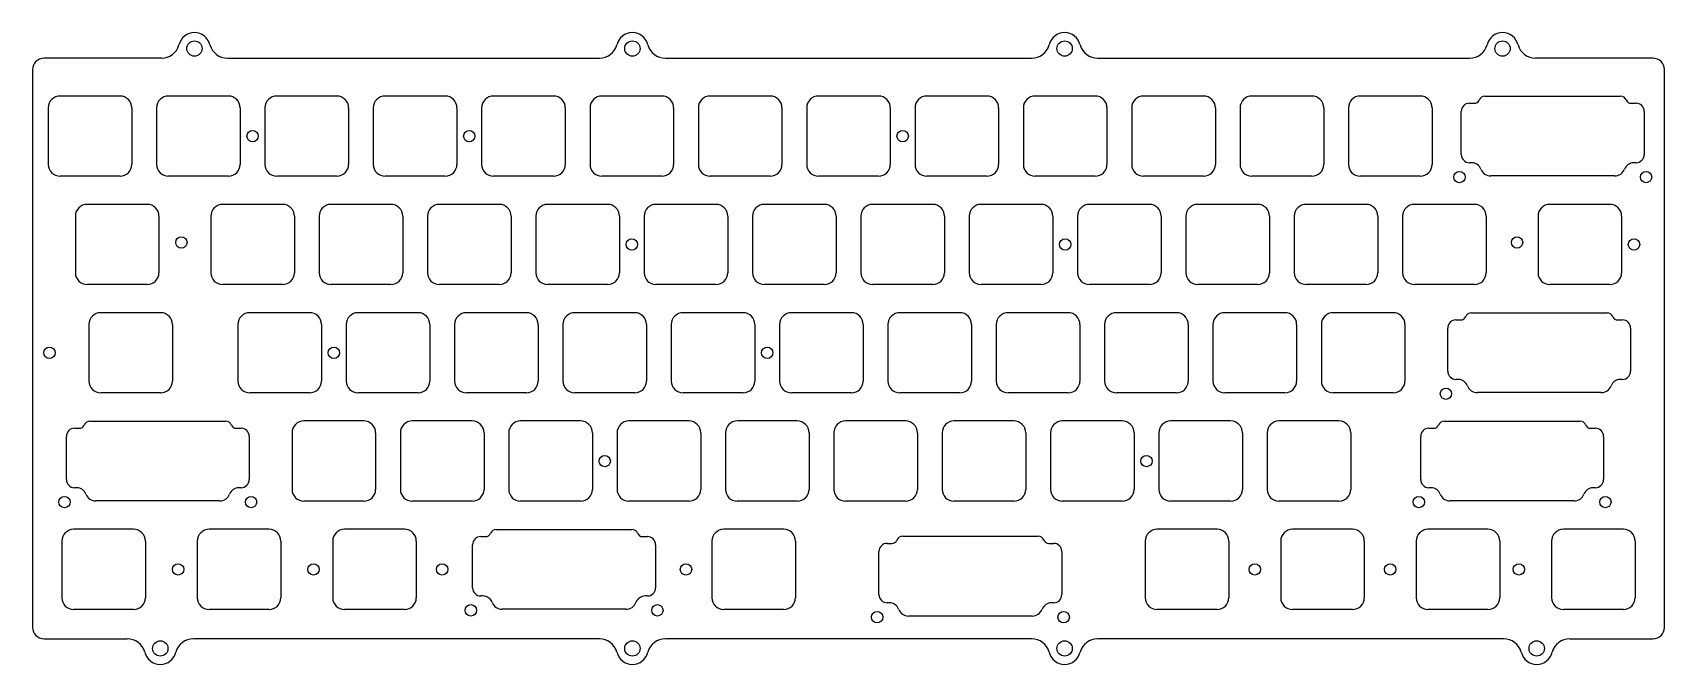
# Model space of a CAD drawing. Header units: millimetres. Extents: x -10 to 277, y -93 to 18.
import ezdxf

# ---------------------------------------------------------------- set-up
doc = ezdxf.new("R2010")
doc.units = ezdxf.units.MM
doc.header["$MEASUREMENT"] = 0
doc.layers.add('BLACK', color=7, linetype='CONTINUOUS')
doc.layers.add('Edge.Cuts', color=53, linetype='CONTINUOUS')

msp = doc.modelspace()

# ---------------------------------------------------------------- linework, layer by layer
at = {"layer": 'BLACK', "linetype": 'Continuous'}
for p, q in [((-10.1, 11.7), (-10.1, -86.4)), ((12.543092, 13.7), (-8.1, 13.7)), ((24.1581, 13.7), (89.543092, 13.7)), ((101.1581, 13.7), (165.543092, 13.7)), ((177.1581, 13.7), (242.543092, 13.7)), ((274.8, 13.7), (254.1581, 13.7)), ((276.8, -86.4), (276.8, 11.7)), ((5.275, 7.05), (-5.275001, 7.05)), ((24.325, 7.05), (13.775, 7.05)), ((43.375, 7.05), (32.825, 7.05)), ((62.425, 7.05), (51.875, 7.05)), ((81.475, 7.05), (70.925, 7.05)), ((100.525, 7.05), (89.975, 7.05)), ((119.575, 7.05), (109.025, 7.05)), ((138.625, 7.05), (128.075, 7.05)), ((157.675, 7.05), (147.125, 7.05)), ((176.725, 7.05), (166.175, 7.05)), ((195.775, 7.05), (185.225, 7.05)), ((214.825, 7.05), (204.275, 7.05)), ((233.875, 7.05), (223.325, 7.05)), ((-7.35, 4.975001), (-7.35, -4.975001)), ((7.35, 4.975), (7.35, -4.975)), ((11.7, 4.975), (11.7, -4.975)), ((26.4, 4.975), (26.4, -4.975)), ((30.75, 4.975), (30.75, -4.975)), ((45.45, 4.975), (45.45, -4.975)), ((49.8, 4.975), (49.8, -4.975)), ((64.5, 4.975), (64.5, -4.975)), ((68.85, 4.975), (68.85, -4.975)), ((83.55, 4.975), (83.55, -4.975)), ((87.9, 4.975), (87.9, -4.975)), ((102.6, 4.975), (102.6, -4.975)), ((106.95, 4.975), (106.95, -4.975)), ((121.65, 4.975), (121.65, -4.975)), ((126, 4.975), (126, -4.975)), ((140.7, 4.975), (140.7, -4.975)), ((145.05, 4.975), (145.05, -4.975)), ((159.75, 4.975), (159.75, -4.975)), ((164.1, 4.975), (164.1, -4.975)), ((178.8, 4.975), (178.8, -4.975)), ((183.15, 4.975), (183.15, -4.975)), ((197.85, 4.975), (197.85, -4.975)), ((202.2, 4.975), (202.2, -4.975)), ((216.9, 4.975), (216.9, -4.975)), ((221.25, 4.975), (221.25, -4.975)), ((235.95, 4.975), (235.95, -4.975)), ((5.275, -7.05), (-5.275, -7.05)), ((24.325, -7.05), (13.775, -7.05)), ((43.375, -7.05), (32.825, -7.05)), ((62.425, -7.05), (51.875, -7.05)), ((81.475, -7.05), (70.925, -7.05)), ((100.525, -7.05), (89.975, -7.05)), ((119.575, -7.05), (109.025, -7.05)), ((138.625, -7.05), (128.075, -7.05)), ((157.675, -7.05), (147.125, -7.05)), ((176.725, -7.05), (166.175, -7.05)), ((195.775, -7.05), (185.225, -7.05)), ((214.825, -7.05), (204.275, -7.05)), ((233.875, -7.05), (223.325, -7.05)), ((-2.587499, -14.074999), (-2.587499, -24.025001)), ((10.0375, -12), (-0.5125, -12)), ((12.1125, -14.075), (12.112501, -14.075)), ((12.112501, -14.075), (12.112501, -24.025)), ((21.225, -14.075), (21.225, -24.025)), ((33.85, -12), (23.3, -12)), ((35.925, -14.075), (35.925, -24.025)), ((40.275, -14.075), (40.275, -24.025)), ((52.9, -12), (42.35, -12)), ((54.975, -14.075), (54.975, -24.025)), ((59.325, -14.075), (59.325, -24.025)), ((71.95, -12), (61.4, -12)), ((74.025, -14.075), (74.025, -24.025)), ((78.375, -14.075), (78.375, -24.025)), ((91, -12), (80.45, -12)), ((93.075, -14.075), (93.075, -24.025)), ((97.425, -14.075), (97.425, -24.025)), ((110.05, -12), (99.5, -12)), ((112.125, -14.075), (112.125, -24.025)), ((116.475, -14.075), (116.475, -24.025)), ((129.1, -12), (118.55, -12)), ((131.175, -14.075), (131.175, -24.025)), ((135.525, -14.075), (135.525, -24.025)), ((148.15, -12), (137.6, -12)), ((150.225, -14.075), (150.225, -24.025)), ((154.575, -14.075), (154.575, -24.025)), ((167.2, -12), (156.65, -12)), ((169.275, -14.075), (169.275, -24.025)), ((173.625, -14.075), (173.625, -24.025)), ((186.25, -12), (175.7, -12)), ((188.325, -14.075), (188.325, -24.025)), ((192.675, -14.075), (192.675, -24.025)), ((205.3, -12), (194.75, -12)), ((207.375, -14.075), (207.375, -24.025)), ((211.725, -14.075), (211.725, -24.025)), ((224.35, -12), (213.8, -12)), ((226.425, -14.075), (226.425, -24.025)), ((230.775, -14.075), (230.775, -24.025)), ((243.4, -12), (232.85, -12)), ((245.475, -14.075), (245.475, -24.025)), ((10.0375, -26.1), (-0.5125, -26.1)), ((33.85, -26.1), (23.3, -26.1)), ((52.9, -26.1), (42.35, -26.1)), ((71.95, -26.1), (61.4, -26.1)), ((91, -26.1), (80.45, -26.1)), ((110.05, -26.1), (99.5, -26.1)), ((129.1, -26.1), (118.55, -26.1)), ((148.15, -26.1), (137.6, -26.1)), ((167.2, -26.1), (156.65, -26.1)), ((186.25, -26.1), (175.7, -26.1)), ((205.3, -26.1), (194.75, -26.1)), ((224.35, -26.1), (213.8, -26.1)), ((243.4, -26.1), (232.85, -26.1)), ((12.41875, -31.05), (1.868749, -31.05)), ((38.6125, -31.05), (28.0625, -31.05)), ((57.6625, -31.05), (47.1125, -31.05)), ((76.7125, -31.05), (66.1625, -31.05)), ((95.7625, -31.05), (85.2125, -31.05)), ((114.8125, -31.05), (104.2625, -31.05)), ((133.8625, -31.05), (123.3125, -31.05)), ((152.9125, -31.05), (142.3625, -31.05)), ((171.9625, -31.05), (161.4125, -31.05)), ((191.0125, -31.05), (180.4625, -31.05)), ((210.0625, -31.05), (199.5125, -31.05)), ((229.1125, -31.05), (218.5625, -31.05)), ((-0.20625, -33.125), (-0.20625, -43.075001)), ((14.49375, -33.125), (14.49375, -43.075)), ((25.9875, -33.125), (25.9875, -43.075)), ((40.6875, -33.125), (40.6875, -43.075)), ((45.0375, -33.125), (45.0375, -43.075)), ((59.7375, -33.125), (59.7375, -43.075)), ((64.0875, -33.125), (64.0875, -43.075)), ((78.7875, -33.125), (78.7875, -43.075)), ((83.1375, -33.125), (83.1375, -43.075)), ((97.8375, -33.125), (97.8375, -43.075)), ((102.1875, -33.125), (102.1875, -43.075)), ((116.8875, -33.125), (116.8875, -43.075)), ((121.2375, -33.125), (121.2375, -43.075)), ((135.9375, -33.125), (135.9375, -43.075)), ((140.2875, -33.125), (140.2875, -43.075)), ((154.9875, -33.125), (154.9875, -43.075)), ((159.3375, -33.125), (159.3375, -43.075)), ((174.0375, -33.125), (174.0375, -43.075)), ((178.3875, -33.125), (178.3875, -43.075)), ((193.0875, -33.125), (193.0875, -43.075)), ((197.4375, -33.125), (197.4375, -43.075)), ((212.1375, -33.125), (212.1375, -43.075)), ((216.4875, -33.125), (216.4875, -43.075)), ((231.1875, -33.125), (231.1875, -43.075)), ((12.41875, -45.15), (1.86875, -45.15)), ((38.6125, -45.15), (28.0625, -45.15)), ((57.6625, -45.15), (47.1125, -45.15)), ((76.7125, -45.15), (66.1625, -45.15)), ((95.7625, -45.15), (85.2125, -45.15)), ((114.8125, -45.15), (104.2625, -45.15)), ((133.8625, -45.15), (123.3125, -45.15)), ((152.9125, -45.15), (142.3625, -45.15)), ((171.9625, -45.15), (161.4125, -45.15)), ((191.0125, -45.15), (180.4625, -45.15)), ((210.0625, -45.15), (199.5125, -45.15)), ((229.1125, -45.15), (218.5625, -45.15)), ((48.1375, -50.1), (37.5875, -50.1)), ((67.1875, -50.1), (56.6375, -50.1)), ((86.2375, -50.1), (75.6875, -50.1)), ((105.2875, -50.1), (94.7375, -50.1)), ((124.3375, -50.1), (113.7875, -50.1)), ((143.3875, -50.1), (132.8375, -50.1)), ((162.4375, -50.1), (151.8875, -50.1)), ((181.4875, -50.1), (170.9375, -50.1)), ((200.5375, -50.1), (189.9875, -50.1)), ((219.5875, -50.1), (209.0375, -50.1)), ((35.5125, -52.175), (35.5125, -62.125)), ((50.2125, -52.175), (50.2125, -62.125)), ((54.5625, -52.175), (54.5625, -62.125)), ((69.2625, -52.175), (69.2625, -62.125)), ((73.6125, -52.175), (73.6125, -62.125)), ((88.3125, -52.175), (88.3125, -62.125)), ((92.6625, -52.175), (92.6625, -62.125)), ((107.3625, -52.175), (107.3625, -62.125)), ((111.7125, -52.175), (111.7125, -62.125)), ((126.4125, -52.175), (126.4125, -62.125)), ((130.7625, -52.175), (130.7625, -62.125)), ((145.4625, -52.175), (145.4625, -62.125)), ((149.8125, -52.175), (149.8125, -62.125)), ((164.5125, -52.175), (164.5125, -62.125)), ((168.8625, -52.175), (168.8625, -62.125)), ((183.5625, -52.175), (183.5625, -62.125)), ((187.9125, -52.175), (187.9125, -62.125)), ((202.6125, -52.175), (202.6125, -62.125)), ((206.9625, -52.175), (206.9625, -62.125)), ((221.6625, -52.175), (221.6625, -62.125)), ((48.1375, -64.2), (37.5875, -64.2)), ((67.1875, -64.2), (56.6375, -64.2)), ((86.2375, -64.2), (75.6875, -64.2)), ((105.2875, -64.2), (94.7375, -64.2)), ((124.3375, -64.2), (113.7875, -64.2)), ((143.3875, -64.2), (132.8375, -64.2)), ((162.4375, -64.2), (151.8875, -64.2)), ((181.4875, -64.2), (170.9375, -64.2)), ((200.5375, -64.2), (189.9875, -64.2)), ((219.5875, -64.2), (209.0375, -64.2)), ((-8.1, -88.4), (6.5431, -88.4)), ((89.5431, -88.4), (18.1582, -88.4)), ((165.5431, -88.4), (101.1582, -88.4)), ((248.5431, -88.4), (177.1582, -88.4)), ((260.1582, -88.4), (274.8, -88.4))]:
    msp.add_line(p, q, dxfattribs=at)
at = {"layer": 'BLACK'}
for centre, radius in [((18.350617, 15.4), 1.35), ((95.350617, 15.4), 1.35), ((171.350617, 15.4), 1.35), ((248.350617, 15.4), 1.35), ((28.575, 0), 1), ((66.675, 0), 1), ((142.875, 0), 1), ((16.04875, -18.7), 1), ((95.25, -19.05), 1), ((171.45, -19.05), 1), ((250.9012, -18.7), 1), ((-7.14375, -38.1), 1), ((42.8625, -38.1), 1), ((119.0625, -38.1), 1), ((90.4875, -57.15), 1), ((185.7375, -57.15), 1), ((12.350617, -90.1), 1.35), ((95.350617, -90.1), 1.35), ((171.350617, -90.1), 1.35), ((254.350617, -90.1), 1.35)]:
    msp.add_circle(centre, radius, dxfattribs=at)
for centre, radius, start, end in [((18.350618, 15.400001), 2.8, 12.94555365, 167.05445094), ((95.350617, 15.4), 2.8, 12.945569, 167.05442641), ((171.350618, 15.400001), 2.8, 12.94555365, 167.05445094), ((248.350618, 15.4), 2.800001, 12.94557359, 167.054431), ((12.54308, 16.90001), 3.200014, 270.00021486, 344.17325155), ((24.15806, 16.8999), 3.1999, 195.82531254, 270.00071622), ((89.5431, 16.9), 3.199992, 269.99985676, 344.17332615), ((101.1581, 16.8999), 3.1999, 195.82511723, 270), ((165.5431, 16.9), 3.199992, 269.99985676, 344.17332615), ((177.1581, 16.8999), 3.1999, 195.82511723, 270), ((242.5431, 16.9), 3.199992, 269.99985676, 344.17332615), ((254.1581, 16.8999), 3.1999, 195.82511723, 270), ((-8.100001, 11.700001), 1.999999, 89.99997135, 180.00002865), ((274.8, 11.7), 2, 0, 90), ((-5.275001, 4.975001), 2.074999, 90, 180), ((5.275001, 4.975001), 2.074999, 359.99997239, 90.00002761), ((13.774999, 4.975001), 2.074999, 89.99997239, 180.00002761), ((24.325001, 4.975001), 2.074999, 359.99997239, 90.00002761), ((32.824999, 4.975001), 2.074999, 89.99997239, 180.00002761), ((43.375001, 4.975001), 2.074999, 359.99997239, 90.00002761), ((51.875, 4.975), 2.075, 90, 180), ((62.425, 4.975), 2.075, 0, 90), ((70.925, 4.975), 2.075, 90, 180), ((81.475, 4.975), 2.075, 0, 90), ((89.975, 4.975), 2.075, 90, 180), ((100.525, 4.975), 2.075, 0, 90), ((109.025, 4.975), 2.075, 90, 180), ((119.575, 4.975), 2.075, 0, 90), ((128.075, 4.975), 2.075, 90, 180), ((138.625, 4.975), 2.075, 0, 90), ((147.125, 4.975), 2.075, 90, 180), ((157.675, 4.975), 2.075, 0, 90), ((166.175, 4.975), 2.075, 90, 180), ((176.725, 4.975), 2.075, 0, 90), ((185.225, 4.975), 2.075, 90, 180), ((195.775, 4.975), 2.075, 0, 90), ((204.275, 4.975), 2.075, 90, 180), ((214.825, 4.975), 2.075, 0, 90), ((223.325, 4.975), 2.075, 90, 180), ((233.875, 4.975), 2.075, 0, 90), ((-5.275001, -4.975001), 2.074999, 180, 270.00002761), ((5.275001, -4.975001), 2.074999, 269.99997239, 0.00002761), ((13.774999, -4.975001), 2.074999, 179.99997239, 270.00002761), ((24.325001, -4.975001), 2.074999, 269.99997239, 0.00002761), ((32.824999, -4.975001), 2.074999, 179.99997239, 270.00002761), ((43.375001, -4.975001), 2.074999, 269.99997239, 0.00002761), ((51.875, -4.975), 2.075, 180, 270), ((62.425, -4.975), 2.075, 270, 0), ((70.925, -4.975), 2.075, 180, 270), ((81.475, -4.975), 2.075, 270, 0), ((89.975, -4.975), 2.075, 180, 270), ((100.525, -4.975), 2.075, 270, 0), ((109.025, -4.975), 2.075, 180, 270), ((119.575, -4.975), 2.075, 270, 0), ((128.075, -4.975), 2.075, 180, 270), ((138.625, -4.975), 2.075, 270, 0), ((147.125, -4.975), 2.075, 180, 270), ((157.675, -4.975), 2.075, 270, 0), ((166.175, -4.975), 2.075, 180, 270), ((176.725, -4.975), 2.075, 270, 0), ((185.225, -4.975), 2.075, 180, 270), ((195.775, -4.975), 2.075, 270, 0), ((204.275, -4.975), 2.075, 180, 270), ((214.825, -4.975), 2.075, 270, 0), ((223.325, -4.975), 2.075, 180, 270), ((233.875, -4.975), 2.075, 270, 0), ((-0.5125, -14.074999), 2.074999, 90, 180), ((10.037501, -14.074999), 2.074999, 359.99997239, 90.00002761), ((23.299999, -14.074999), 2.074999, 89.99997239, 180.00002761), ((33.850001, -14.074999), 2.074999, 359.99997239, 90.00002761), ((42.349999, -14.074999), 2.074999, 89.99997239, 180.00002761), ((52.9, -14.075), 2.075, 0, 90), ((61.4, -14.075), 2.075, 90, 180), ((71.95, -14.075), 2.075, 0, 90), ((80.45, -14.075), 2.075, 90, 180), ((91, -14.075), 2.075, 0, 90), ((99.5, -14.075), 2.075, 90, 180), ((110.05, -14.075), 2.075, 0, 90), ((118.55, -14.075), 2.075, 90, 180), ((129.1, -14.075), 2.075, 0, 90), ((137.6, -14.075), 2.075, 90, 180), ((148.15, -14.075), 2.075, 0, 90), ((156.65, -14.075), 2.075, 90, 180), ((167.2, -14.075), 2.075, 0, 90), ((175.7, -14.075), 2.075, 90, 180), ((186.25, -14.075), 2.075, 0, 90), ((194.75, -14.075), 2.075, 90, 180), ((205.3, -14.075), 2.075, 0, 90), ((213.8, -14.075), 2.075, 90, 180), ((224.35, -14.075), 2.075, 0, 90), ((232.85, -14.075), 2.075, 90, 180), ((243.4, -14.075), 2.075, 0, 90), ((-0.5125, -24.025001), 2.074999, 180, 270), ((10.037501, -24.025), 2.075, 269.99997239, 0), ((23.299999, -24.025001), 2.074999, 179.99997239, 270.00002761), ((33.850001, -24.025001), 2.074999, 269.99997239, 0.00002761), ((42.349999, -24.025001), 2.074999, 179.99997239, 270.00002761), ((52.9, -24.025), 2.075, 270, 0), ((61.4, -24.025), 2.075, 180, 270), ((71.95, -24.025), 2.075, 270, 0), ((80.45, -24.025), 2.075, 180, 270), ((91, -24.025), 2.075, 270, 0), ((99.5, -24.025), 2.075, 180, 270), ((110.05, -24.025), 2.075, 270, 0), ((118.55, -24.025), 2.075, 180, 270), ((129.1, -24.025), 2.075, 270, 0), ((137.6, -24.025), 2.075, 180, 270), ((148.15, -24.025), 2.075, 270, 0), ((156.65, -24.025), 2.075, 180, 270), ((167.2, -24.025), 2.075, 270, 0), ((175.7, -24.025), 2.075, 180, 270), ((186.25, -24.025), 2.075, 270, 0), ((194.75, -24.025), 2.075, 180, 270), ((205.3, -24.025), 2.075, 270, 0), ((213.8, -24.025), 2.075, 180, 270), ((224.35, -24.025), 2.075, 270, 0), ((232.85, -24.025), 2.075, 180, 270), ((243.4, -24.025), 2.075, 270, 0), ((1.868754, -33.125004), 2.075004, 90.00013806, 179.99988955), ((12.41875, -33.125), 2.075, 0, 90), ((28.062499, -33.124999), 2.074999, 89.99997239, 180.00002761), ((38.612501, -33.124999), 2.074999, 359.99997239, 90.00002761), ((47.1125, -33.125), 2.075, 90, 180), ((57.6625, -33.125), 2.075, 0, 90), ((66.1625, -33.125), 2.075, 90, 180), ((76.7125, -33.125), 2.075, 0, 90), ((85.2125, -33.125), 2.075, 90, 180), ((95.7625, -33.125), 2.075, 0, 90), ((104.2625, -33.125), 2.075, 90, 180), ((114.8125, -33.125), 2.075, 0, 90), ((123.3125, -33.125), 2.075, 90, 180), ((133.8625, -33.125), 2.075, 0, 90), ((142.3625, -33.125), 2.075, 90, 180), ((152.9125, -33.125), 2.075, 0, 90), ((161.4125, -33.125), 2.075, 90, 180), ((171.9625, -33.125), 2.075, 0, 90), ((180.4625, -33.125), 2.075, 90, 180), ((191.0125, -33.125), 2.075, 0, 90), ((199.5125, -33.125), 2.075, 90, 180), ((210.0625, -33.125), 2.075, 0, 90), ((218.5625, -33.125), 2.075, 90, 180), ((229.1125, -33.125), 2.075, 0, 90), ((1.868752, -43.074998), 2.075002, 180.00008284, 269.99994478), ((12.41875, -43.075), 2.075, 270, 0), ((28.062499, -43.075001), 2.074999, 179.99997239, 270.00002761), ((38.612501, -43.075001), 2.074999, 269.99997239, 0.00002761), ((47.1125, -43.075), 2.075, 180, 270), ((57.6625, -43.075), 2.075, 270, 0), ((66.1625, -43.075), 2.075, 180, 270), ((76.7125, -43.075), 2.075, 270, 0), ((85.2125, -43.075), 2.075, 180, 270), ((95.7625, -43.075), 2.075, 270, 0), ((104.2625, -43.075), 2.075, 180, 270), ((114.8125, -43.075), 2.075, 270, 0), ((123.3125, -43.075), 2.075, 180, 270), ((133.8625, -43.075), 2.075, 270, 0), ((142.3625, -43.075), 2.075, 180, 270), ((152.9125, -43.075), 2.075, 270, 0), ((161.4125, -43.075), 2.075, 180, 270), ((171.9625, -43.075), 2.075, 270, 0), ((180.4625, -43.075), 2.075, 180, 270), ((191.0125, -43.075), 2.075, 270, 0), ((199.5125, -43.075), 2.075, 180, 270), ((210.0625, -43.075), 2.075, 270, 0), ((218.5625, -43.075), 2.075, 180, 270), ((229.1125, -43.075), 2.075, 270, 0), ((37.587499, -52.174999), 2.074999, 89.99997239, 180.00002761), ((48.1375, -52.175), 2.075, 0, 90), ((56.6375, -52.175), 2.075, 90, 180), ((67.1875, -52.175), 2.075, 0, 90), ((75.6875, -52.175), 2.075, 90, 180), ((86.2375, -52.175), 2.075, 0, 90), ((94.7375, -52.175), 2.075, 90, 180), ((105.2875, -52.175), 2.075, 0, 90), ((113.7875, -52.175), 2.075, 90, 180), ((124.3375, -52.175), 2.075, 0, 90), ((132.8375, -52.175), 2.075, 90, 180), ((143.3875, -52.175), 2.075, 0, 90), ((151.8875, -52.175), 2.075, 90, 180), ((162.4375, -52.175), 2.075, 0, 90), ((170.9375, -52.175), 2.075, 90, 180), ((181.4875, -52.175), 2.075, 0, 90), ((189.9875, -52.175), 2.075, 90, 180), ((200.5375, -52.175), 2.075, 0, 90), ((209.0375, -52.175), 2.075, 90, 180), ((219.5875, -52.175), 2.075, 0, 90), ((37.587499, -62.125001), 2.074999, 179.99997239, 270.00002761), ((48.1375, -62.125), 2.075, 270, 0), ((56.6375, -62.125), 2.075, 180, 270), ((67.1875, -62.125), 2.075, 270, 0), ((75.6875, -62.125), 2.075, 180, 270), ((86.2375, -62.125), 2.075, 270, 0), ((94.7375, -62.125), 2.075, 180, 270), ((105.2875, -62.125), 2.075, 270, 0), ((113.7875, -62.125), 2.075, 180, 270), ((124.3375, -62.125), 2.075, 270, 0), ((132.8375, -62.125), 2.075, 180, 270), ((143.3875, -62.125), 2.075, 270, 0), ((151.8875, -62.125), 2.075, 180, 270), ((162.4375, -62.125), 2.075, 270, 0), ((170.9375, -62.125), 2.075, 180, 270), ((181.4875, -62.125), 2.075, 270, 0), ((189.9875, -62.125), 2.075, 180, 270), ((200.5375, -62.125), 2.075, 270, 0), ((209.0375, -62.125), 2.075, 180, 270), ((219.5875, -62.125), 2.075, 270, 0), ((-8.100001, -86.400001), 1.999999, 179.99997135, 270.00002865), ((6.543106, -91.599982), 3.199982, 15.82639307, 90.00010743), ((18.15815, -91.60003), 3.200016, 89.99910476, 164.1728875), ((89.5431, -91.6), 3.2, 15.82667385, 90), ((101.1581, -91.6), 3.199959, 89.9982095, 164.17316012), ((165.5431, -91.6), 3.2, 15.82667385, 90), ((177.1581, -91.6), 3.199959, 89.9982095, 164.17316012), ((248.5431, -91.6), 3.2, 15.82667385, 90), ((260.1581, -91.6), 3.199959, 89.9982095, 164.17316012), ((274.8, -86.4), 2, 270, 0), ((12.350618, -90.100001), 2.799999, 192.94554906, 347.05444635), ((95.350618, -90.100001), 2.799999, 192.94554906, 347.05444635), ((171.350618, -90.1), 2.8, 192.945569, 347.05442641), ((254.350618, -90.1), 2.8, 192.945569, 347.05442641)]:
    msp.add_arc(centre, radius, start, end, dxfattribs=at)
at = {"layer": 'Edge.Cuts', "linetype": 'CONTINUOUS'}
for p, q in [((242.52436, 5.77544), (243.38997, 5.77544)), ((245.24718, 7.0276), (269.10242, 7.0276)), ((270.95963, 5.77544), (271.82524, 5.77544)), ((241.09936, -3.25044), (241.09936, 4.35044)), ((273.25024, 4.35044), (273.25024, -3.25044)), ((242.9284, -4.67544), (242.52436, -4.67544)), ((271.82524, -4.67544), (271.4212, -4.67544)), ((268.0503, -7.01191), (246.2993, -7.01191)), ((254.5875, -14.075), (254.5875, -24.025001)), ((267.2125, -12), (256.662499, -12)), ((269.2875, -14.075), (269.2875, -24.025)), ((267.2125, -26.1), (256.6625, -26.1)), ((242.86593, -31.0724), (266.72117, -31.0724)), ((238.71811, -41.35044), (238.71811, -33.74956)), ((240.14311, -32.32456), (241.00872, -32.32456)), ((268.57838, -32.32456), (269.44399, -32.32456)), ((270.86899, -33.74956), (270.86899, -41.35044)), ((240.54715, -42.77544), (240.14311, -42.77544)), ((269.44399, -42.77544), (269.03995, -42.77544)), ((265.66905, -45.11191), (243.91805, -45.11191)), ((-2.74439, -51.37456), (-1.87878, -51.37456)), ((-0.02157, -50.1224), (23.83367, -50.1224)), ((25.69088, -51.37456), (26.55649, -51.37456)), ((235.38061, -51.37456), (236.24622, -51.37456)), ((238.10343, -50.1224), (261.95867, -50.1224)), ((263.81588, -51.37456), (264.68149, -51.37456)), ((-4.16939, -60.40044), (-4.16939, -52.79956)), ((27.98149, -52.79956), (27.98149, -60.40044)), ((233.95561, -60.40044), (233.95561, -52.79956)), ((266.10649, -52.79956), (266.10649, -60.40044)), ((-2.34035, -61.82544), (-2.74439, -61.82544)), ((26.55649, -61.82544), (26.15245, -61.82544)), ((235.78465, -61.82544), (235.38061, -61.82544)), ((264.68149, -61.82544), (264.27745, -61.82544)), ((22.78155, -64.16191), (1.03055, -64.16191)), ((260.90655, -64.16191), (239.15555, -64.16191)), ((-4.96875, -71.225), (-4.96875, -81.175001)), ((7.65625, -69.15), (-2.893751, -69.15)), ((9.73125, -71.225), (9.73125, -81.175)), ((18.84375, -71.225), (18.84375, -81.175001)), ((31.46875, -69.15), (20.918749, -69.15)), ((33.54375, -71.225), (33.54375, -81.175)), ((42.65625, -71.225), (42.65625, -81.175001)), ((55.28125, -69.15), (44.731249, -69.15)), ((57.35625, -71.225), (57.35625, -81.175)), ((68.69311, -70.42456), (69.55872, -70.42456)), ((71.41593, -69.1724), (95.27117, -69.1724)), ((97.12838, -70.42456), (97.99399, -70.42456)), ((109.33125, -71.225), (109.33125, -81.175001)), ((121.95625, -69.15), (111.406249, -69.15)), ((124.03125, -71.225), (124.03125, -81.175)), ((140.13061, -71.615185), (140.99622, -71.615185)), ((142.85343, -70.363025), (166.70867, -70.363025)), ((168.56588, -71.615185), (169.43149, -71.615185)), ((185.53125, -71.225), (185.53125, -81.175001)), ((198.15625, -69.15), (187.606249, -69.15)), ((200.23125, -71.225), (200.23125, -81.175)), ((209.34375, -71.225), (209.34375, -81.175001)), ((221.96875, -69.15), (211.418749, -69.15)), ((224.04375, -71.225), (224.04375, -81.175)), ((233.15625, -71.225), (233.15625, -81.175001)), ((245.78125, -69.15), (235.231249, -69.15)), ((247.85625, -71.225), (247.85625, -81.175)), ((256.96875, -71.225), (256.96875, -81.175001)), ((269.59375, -69.15), (259.043749, -69.15)), ((271.66875, -71.225), (271.66875, -81.175)), ((67.26811, -79.45044), (67.26811, -71.84956)), ((99.41899, -71.84956), (99.41899, -79.45044)), ((138.70561, -80.641065), (138.70561, -73.040185)), ((170.85649, -73.040185), (170.85649, -80.641065)), ((69.09715, -80.87544), (68.69311, -80.87544)), ((97.99399, -80.87544), (97.58995, -80.87544)), ((140.53465, -82.066065), (140.13061, -82.066065)), ((169.43149, -82.066065), (169.02745, -82.066065)), ((7.65625, -83.25), (-2.89375, -83.25)), ((31.46875, -83.25), (20.91875, -83.25)), ((55.28125, -83.25), (44.73125, -83.25)), ((94.21905, -83.21191), (72.46805, -83.21191)), ((121.95625, -83.25), (111.40625, -83.25)), ((165.65655, -84.402535), (143.90555, -84.402535)), ((198.15625, -83.25), (187.60625, -83.25)), ((221.96875, -83.25), (211.41875, -83.25)), ((245.78125, -83.25), (235.23125, -83.25)), ((269.59375, -83.25), (259.04375, -83.25))]:
    msp.add_line(p, q, dxfattribs=at)
at = {"layer": 'Edge.Cuts'}
for centre in [(240.775, -7.2), (273.575, -7.2), (271.4625, -19.05), (238.39375, -45.3), (-4.49375, -64.35), (28.30625, -64.35), (233.63125, -64.35), (266.43125, -64.35), (15.478125, -76.2), (39.290625, -76.2), (61.9125, -76.2), (104.775, -76.2), (204.7875, -76.2), (228.6, -76.2), (251.221875, -76.2), (66.94375, -83.4), (99.74375, -83.4), (138.38125, -84.590625), (171.18125, -84.590625)]:
    msp.add_circle(centre, 1, dxfattribs=at)
for centre, radius, start, end in [((242.52436, 4.35044), 1.425, 90, 180), ((243.38997, 6.70385), 0.928411, -90, -22.02270195), ((245.2472, 5.9526), 1.075006, 90.00106597, 157.97610066), ((269.1024, 5.9526), 1.075, 22.02389934, 89.99893403), ((270.9596, 6.7039), 0.92846, -157.97374324, -89.99814868), ((271.82524, 4.35044), 1.425, 0, 90), ((242.52436, -3.25044), 1.425, -180, -90), ((242.92841, -6.40037), 1.72493, 20.54597615, 90.00033216), ((271.4212, -6.4004), 1.724938, 90, 159.45340178), ((271.8252, -3.2504), 1.42504, -89.99839174, -0.00160826), ((246.29931, -5.13696), 1.87495, -159.45407657, -90.00030559), ((268.0503, -5.137), 1.874943, -90, -20.54506499), ((256.6625, -14.075), 2.075, 90.00002761, 180), ((267.2125, -14.075), 2.075, 0, 90), ((256.6625, -24.025), 2.075, -179.99997239, -90), ((267.2125, -24.025), 2.075, -90, 0), ((242.86595, -32.1474), 1.075006, 90.00106597, 157.97610066), ((266.72115, -32.1474), 1.075, 22.02389934, 89.99893403), ((240.14311, -33.74956), 1.425, 90, 180), ((241.00872, -31.39615), 0.928411, -90, -22.02270195), ((268.57835, -31.3961), 0.92846, -157.97374324, -89.99814868), ((269.44399, -33.74956), 1.425, 0, 90), ((240.14311, -41.35044), 1.425, -180, -90), ((240.54716, -44.50037), 1.72493, 20.54597615, 90.00033216), ((269.03995, -44.5004), 1.724938, 90, 159.45340178), ((269.44395, -41.3504), 1.42504, -89.99839174, -0.00160826), ((243.91806, -43.23696), 1.87495, -159.45407657, -90.00030559), ((265.66905, -43.237), 1.874943, -90, -20.54506499), ((-2.74439, -52.79956), 1.425, 90, 180), ((-1.87878, -50.44615), 0.928411, -90, -22.02270195), ((-0.02155, -51.1974), 1.075006, 90.00106597, 157.97610066), ((23.83365, -51.1974), 1.075, 22.02389934, 89.99893403), ((25.69085, -50.4461), 0.92846, -157.97374324, -89.99814868), ((26.55649, -52.79956), 1.425, 0, 90), ((235.38061, -52.79956), 1.425, 90, 180), ((236.24622, -50.44615), 0.928411, -90, -22.02270195), ((238.10345, -51.1974), 1.075006, 90.00106597, 157.97610066), ((261.95865, -51.1974), 1.075, 22.02389934, 89.99893403), ((263.81585, -50.4461), 0.92846, -157.97374324, -89.99814868), ((264.68149, -52.79956), 1.425, 0, 90), ((-2.74439, -60.40044), 1.425, -180, -90), ((-2.34034, -63.55037), 1.72493, 20.54597615, 90.00033216), ((1.03056, -62.28696), 1.87495, -159.45407657, -90.00030559), ((22.78155, -62.287), 1.874943, -90, -20.54506499), ((26.15245, -63.5504), 1.724938, 90, 159.45340178), ((26.55645, -60.4004), 1.42504, -89.99839174, -0.00160826), ((235.38061, -60.40044), 1.425, -180, -90), ((235.78466, -63.55037), 1.72493, 20.54597615, 90.00033216), ((239.15556, -62.28696), 1.87495, -159.45407657, -90.00030559), ((260.90655, -62.287), 1.874943, -90, -20.54506499), ((264.27745, -63.5504), 1.724938, 90, 159.45340178), ((264.68145, -60.4004), 1.42504, -89.99839174, -0.00160826), ((-2.893746, -71.225004), 2.075004, 90.00013806, 179.99988955), ((7.65625, -71.225), 2.075, 0, 90), ((20.91875, -71.225), 2.075, 90.00002761, 180), ((31.4688, -71.225), 2.075, 0, 90.00138062), ((44.7313, -71.225), 2.07505, 90.0014082, 180), ((55.2813, -71.225), 2.075, 0, 90.00138062), ((68.69311, -71.84956), 1.425, 90, 180), ((69.55872, -69.49615), 0.928411, -90, -22.02270195), ((71.41595, -70.2474), 1.075006, 90.00106597, 157.97610066), ((95.27115, -70.2474), 1.075, 22.02389934, 89.99893403), ((97.12835, -69.4961), 0.92846, -157.97374324, -89.99814868), ((97.99399, -71.84956), 1.425, 0, 90), ((111.4063, -71.225), 2.07505, 90.0014082, 180), ((121.9563, -71.225), 2.075, 0, 90.00138062), ((140.130611, -73.040186), 1.425001, 90.00004021, 179.99995979), ((140.996223, -70.686778), 0.928407, -90.00018514, -22.02259974), ((142.853436, -71.438014), 1.074989, 90.00031979, 157.97636435), ((166.70865, -71.438025), 1.075, 22.02389934, 89.99893403), ((168.56575, -70.686925), 0.92826, -157.98287241, -89.9919759), ((169.43149, -73.040185), 1.425, 0, 90), ((187.6063, -71.225), 2.07505, 90.0014082, 180), ((198.1563, -71.225), 2.075, 0, 90.00138062), ((211.4188, -71.225), 2.07505, 90.0014082, 180), ((221.9688, -71.225), 2.075, 0, 90.00138062), ((235.2313, -71.225), 2.07505, 90.0014082, 180), ((245.7813, -71.225), 2.075, 0, 90.00138062), ((259.0438, -71.225), 2.07505, 90.0014082, 180), ((269.5938, -71.225), 2.075, 0, 90.00138062), ((68.69311, -79.45044), 1.425, -180, -90), ((97.99395, -79.4504), 1.42504, -89.99839174, -0.00160826), ((-2.893748, -81.174998), 2.075002, -179.99991716, -90.00005522), ((7.65625, -81.175), 2.075, -90, 0), ((20.91875, -81.175), 2.075, -179.99997239, -90), ((31.4688, -81.175), 2.07495, -90.00138065, 0), ((44.7313, -81.175), 2.075, -179.99997239, -90.00138062), ((55.2813, -81.175), 2.07495, -90.00138065, 0), ((69.09716, -82.60037), 1.72493, 20.54597615, 90.00033216), ((72.46806, -81.33696), 1.87495, -159.45407657, -90.00030559), ((94.21905, -81.337), 1.874943, -90, -20.54506499), ((97.58995, -82.6004), 1.724938, 90, 159.45340178), ((111.4063, -81.175), 2.075, -179.99997239, -90.00138062), ((121.9563, -81.175), 2.07495, -90.00138065, 0), ((140.130611, -80.641064), 1.425001, -179.99995979, -90.00004021), ((140.53466, -83.790997), 1.724932, 20.54603836, 90.00033216), ((143.905564, -82.527574), 1.874961, -159.4538047, -90.00042782), ((165.65663, -82.527685), 1.874847, -90.00244482, -20.54420599), ((169.0275, -83.791065), 1.724999, 90.00166075, 159.45274057), ((169.43145, -80.641025), 1.42504, -89.99839174, -0.00160826), ((187.6063, -81.175), 2.075, -179.99997239, -90.00138062), ((198.1563, -81.175), 2.07495, -90.00138065, 0), ((211.4188, -81.175), 2.075, -179.99997239, -90.00138062), ((221.9688, -81.175), 2.07495, -90.00138065, 0), ((235.2313, -81.175), 2.075, -179.99997239, -90.00138062), ((245.7813, -81.175), 2.07495, -90.00138065, 0), ((259.0438, -81.175), 2.075, -179.99997239, -90.00138062), ((269.5938, -81.175), 2.07495, -90.00138065, 0)]:
    msp.add_arc(centre, radius, start, end, dxfattribs=at)

doc.saveas('drawing.dxf')
